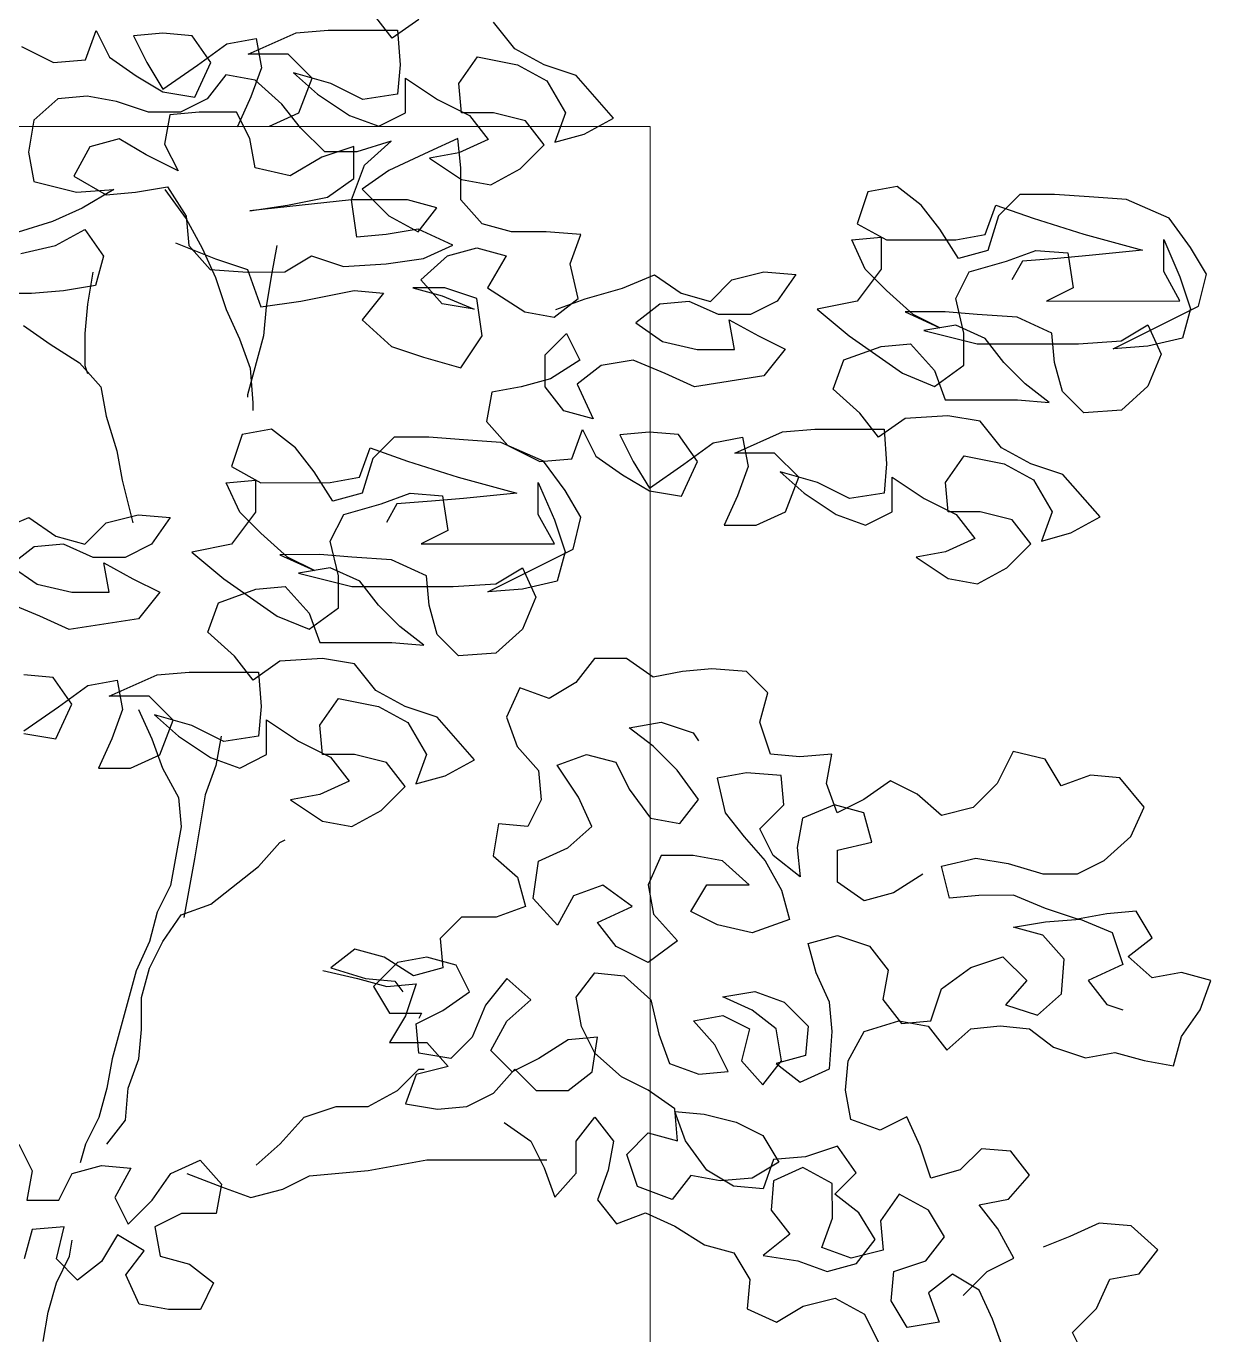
# Model space of a CAD drawing. Header units: millimetres. Extents: x 2810.5 to 2848.4, y 1624.4 to 1676.1.
# Drawn here: x 2843.313 to 2844.76, y 1640.386 to 1641.984 of the extents above; entities that cross this region are included whole.
import ezdxf

# ---------------------------------------------------------------- set-up
doc = ezdxf.new("R2010")
doc.units = ezdxf.units.MM
doc.layers.add('PROIEZIONI_projections', color=145, linetype='Continuous', lineweight=13)
doc.layers.add('VERDE_ALBERI', color=104, linetype='Continuous')

msp = doc.modelspace()

# ---------------------------------------------------------------- linework, layer by layer
at = {"layer": 'PROIEZIONI_projections'}
msp.add_lwpolyline([(2841.2921, 1639.2893), (2844.0749, 1639.2893), (2844.0749, 1641.8615), (2839.8676, 1641.8615), (2839.8676, 1639.9504)], dxfattribs=at)
at = {"layer": 'VERDE_ALBERI'}
for p, q in [((2843.76, 1641.9692), (2843.7372, 1641.9985)), ((2843.3855, 1641.9428), (2843.3985, 1641.9786)), ((2843.3985, 1641.9786), (2843.4148, 1641.9461)), ((2843.6427, 1641.9756), (2843.6818, 1641.9789)), ((2843.6818, 1641.9789), (2843.7665, 1641.979)), ((2843.7925, 1641.992), (2843.76, 1641.9692)), ((2843.7665, 1641.979), (2843.7698, 1641.9366)), ((2843.9098, 1641.9563), (2843.8837, 1641.9888)), ((2843.4799, 1641.9754), (2843.4441, 1641.9721)), ((2843.4441, 1641.9721), (2843.4604, 1641.9396)), ((2843.5157, 1641.9722), (2843.4799, 1641.9754)), ((2843.5385, 1641.9397), (2843.5157, 1641.9722)), ((2843.5581, 1641.9625), (2843.5939, 1641.969)), ((2843.5841, 1641.9495), (2843.6427, 1641.9756)), ((2843.5939, 1641.969), (2843.6004, 1641.9332)), ((2843.3073, 1641.959), (2843.3464, 1641.9395)), ((2843.5223, 1641.9364), (2843.5581, 1641.9625)), ((2843.633, 1641.9495), (2843.5841, 1641.9495)), ((2843.6623, 1641.9202), (2843.633, 1641.9495)), ((2843.9457, 1641.9368), (2843.9098, 1641.9563)), ((2843.3464, 1641.9395), (2843.3855, 1641.9428)), ((2843.4148, 1641.9461), (2843.4474, 1641.9233)), ((2843.4604, 1641.9396), (2843.4799, 1641.907)), ((2843.4799, 1641.907), (2843.5223, 1641.9364)), ((2843.519, 1641.8973), (2843.5385, 1641.9397)), ((2843.6004, 1641.9332), (2843.5874, 1641.8974)), ((2843.7698, 1641.9366), (2843.7666, 1641.9008)), ((2843.8415, 1641.9139), (2843.8642, 1641.9465)), ((2843.8642, 1641.9465), (2843.9131, 1641.9367)), ((2843.9131, 1641.9367), (2843.9489, 1641.9172)), ((2843.9848, 1641.9238), (2843.9457, 1641.9368)), ((2843.4474, 1641.9233), (2843.48, 1641.9038)), ((2843.557, 1641.9246), (2843.5342, 1641.8953)), ((2843.5928, 1641.9181), (2843.557, 1641.9246)), ((2843.6254, 1641.8888), (2843.5928, 1641.9181)), ((2843.6851, 1641.9137), (2843.6395, 1641.9267)), ((2843.6395, 1641.9267), (2843.6689, 1641.9007)), ((2843.6461, 1641.8779), (2843.6623, 1641.9202)), ((2843.7764, 1641.878), (2843.7763, 1641.9203)), ((2843.7763, 1641.9203), (2843.8154, 1641.8943)), ((2843.9489, 1641.9172), (2843.9718, 1641.8782)), ((2844.0304, 1641.8717), (2843.9848, 1641.9238)), ((2843.48, 1641.9038), (2843.519, 1641.8973)), ((2843.6689, 1641.9007), (2843.708, 1641.8747)), ((2843.7242, 1641.8942), (2843.6851, 1641.9137)), ((2843.7666, 1641.9008), (2843.7242, 1641.8942)), ((2843.8447, 1641.8781), (2843.8415, 1641.9139)), ((2843.3518, 1641.8951), (2843.3225, 1641.869)), ((2843.3876, 1641.8984), (2843.3518, 1641.8951)), ((2843.4235, 1641.8919), (2843.3876, 1641.8984)), ((2843.4626, 1641.8789), (2843.4235, 1641.8919)), ((2843.5342, 1641.8953), (2843.5017, 1641.879)), ((2843.5874, 1641.8974), (2843.5712, 1641.8615)), ((2843.6482, 1641.8596), (2843.6254, 1641.8888)), ((2843.8154, 1641.8943), (2843.8545, 1641.8748)), ((2843.3225, 1641.869), (2843.3161, 1641.8299)), ((2843.5017, 1641.879), (2843.4626, 1641.8789)), ((2843.4886, 1641.8757), (2843.4821, 1641.8399)), ((2843.5245, 1641.879), (2843.4886, 1641.8757)), ((2843.57, 1641.879), (2843.5245, 1641.879)), ((2843.5864, 1641.8465), (2843.57, 1641.879)), ((2843.6103, 1641.8616), (2843.6461, 1641.8779)), ((2843.708, 1641.8747), (2843.7438, 1641.8617)), ((2843.7438, 1641.8617), (2843.7764, 1641.878)), ((2843.8838, 1641.8781), (2843.8447, 1641.8781)), ((2843.8545, 1641.8748), (2843.8773, 1641.8455)), ((2843.9229, 1641.8684), (2843.8838, 1641.8781)), ((2843.9457, 1641.8391), (2843.9229, 1641.8684)), ((2843.9718, 1641.8782), (2843.9588, 1641.8423)), ((2843.9946, 1641.8521), (2844.0304, 1641.8717)), ((2843.5712, 1641.8615), (2843.6103, 1641.8616)), ((2843.6776, 1641.8303), (2843.6482, 1641.8596)), ((2843.9588, 1641.8423), (2843.9946, 1641.8521)), ((2843.391, 1641.8365), (2843.3714, 1641.8007)), ((2843.4268, 1641.8463), (2843.391, 1641.8365)), ((2843.4594, 1641.8268), (2843.4268, 1641.8463)), ((2843.4821, 1641.8399), (2843.4985, 1641.8073)), ((2843.5929, 1641.8107), (2843.5864, 1641.8465)), ((2843.7134, 1641.8368), (2843.6743, 1641.8238)), ((2843.7134, 1641.7977), (2843.7134, 1641.8368)), ((2843.759, 1641.8434), (2843.7167, 1641.8303)), ((2843.7264, 1641.814), (2843.759, 1641.8434)), ((2843.8404, 1641.8467), (2843.8046, 1641.8304)), ((2843.8437, 1641.8109), (2843.8404, 1641.8467)), ((2843.8773, 1641.8455), (2843.8415, 1641.8292)), ((2843.9165, 1641.8097), (2843.9457, 1641.8391)), ((2843.3161, 1641.8299), (2843.3226, 1641.7941)), ((2843.4985, 1641.8073), (2843.4594, 1641.8268)), ((2843.6743, 1641.8238), (2843.6353, 1641.8009)), ((2843.7167, 1641.8303), (2843.6776, 1641.8303)), ((2843.8046, 1641.8304), (2843.7558, 1641.8075)), ((2843.8415, 1641.8292), (2843.8057, 1641.8227)), ((2843.8057, 1641.8227), (2843.8448, 1641.7966)), ((2843.6353, 1641.8009), (2843.5929, 1641.8107)), ((2843.7102, 1641.7717), (2843.7264, 1641.814)), ((2843.7558, 1641.8075), (2843.7232, 1641.7847)), ((2843.8437, 1641.7718), (2843.8437, 1641.8109)), ((2843.8807, 1641.7902), (2843.9165, 1641.8097)), ((2843.3226, 1641.7941), (2843.3747, 1641.7811)), ((2843.3714, 1641.8007), (2843.4106, 1641.7779)), ((2843.4464, 1641.7812), (2843.4855, 1641.7878)), ((2843.4855, 1641.7878), (2843.5083, 1641.752)), ((2843.6809, 1641.7749), (2843.7134, 1641.7977)), ((2843.8448, 1641.7966), (2843.8807, 1641.7902)), ((2844.3767, 1641.7881), (2844.3408, 1641.7815)), ((2844.406, 1641.7653), (2844.3767, 1641.7881)), ((2843.3747, 1641.7811), (2843.4203, 1641.7844)), ((2843.4203, 1641.7844), (2843.3813, 1641.7616)), ((2843.4106, 1641.7779), (2843.4464, 1641.7812)), ((2843.4822, 1641.7845), (2843.5083, 1641.7487)), ((2843.7102, 1641.7717), (2843.5864, 1641.7585)), ((2843.632, 1641.7651), (2843.6809, 1641.7749)), ((2843.7786, 1641.7717), (2843.7102, 1641.7717)), ((2843.7167, 1641.7261), (2843.7102, 1641.7717)), ((2843.7232, 1641.7847), (2843.7558, 1641.7522)), ((2843.8144, 1641.762), (2843.7786, 1641.7717)), ((2843.8698, 1641.7425), (2843.8437, 1641.7718)), ((2844.3408, 1641.7815), (2844.3279, 1641.7424)), ((2844.5265, 1641.7785), (2844.5005, 1641.7524)), ((2844.5688, 1641.7785), (2844.5265, 1641.7785)), ((2844.6112, 1641.7753), (2844.5688, 1641.7785)), ((2844.6568, 1641.7721), (2844.6112, 1641.7753)), ((2844.7089, 1641.7493), (2844.6568, 1641.7721)), ((2843.3813, 1641.7616), (2843.3454, 1641.7453)), ((2843.5864, 1641.7585), (2843.632, 1641.7651)), ((2843.7916, 1641.7327), (2843.8144, 1641.762)), ((2844.4288, 1641.736), (2844.406, 1641.7653)), ((2844.4842, 1641.7296), (2844.4972, 1641.7654)), ((2844.4972, 1641.7654), (2844.5428, 1641.7492)), ((2843.3454, 1641.7453), (2843.3031, 1641.7322)), ((2843.5083, 1641.752), (2843.5116, 1641.7161)), ((2843.5083, 1641.7487), (2843.5279, 1641.7129)), ((2843.7558, 1641.7522), (2843.7916, 1641.7327)), ((2843.9056, 1641.7328), (2843.8698, 1641.7425)), ((2844.3279, 1641.7424), (2844.3637, 1641.7229)), ((2844.5005, 1641.7524), (2844.4875, 1641.71)), ((2844.5428, 1641.7492), (2844.6047, 1641.7297)), ((2844.735, 1641.7135), (2844.7089, 1641.7493)), ((2843.3487, 1641.716), (2843.3845, 1641.7356)), ((2843.3845, 1641.7356), (2843.4074, 1641.703)), ((2843.7526, 1641.7294), (2843.7167, 1641.7261)), ((2843.7916, 1641.7359), (2843.7526, 1641.7294)), ((2843.834, 1641.7164), (2843.7916, 1641.7359)), ((2843.948, 1641.7328), (2843.9056, 1641.7328)), ((2843.9903, 1641.7296), (2843.948, 1641.7328)), ((2843.9773, 1641.6938), (2843.9903, 1641.7296)), ((2844.3214, 1641.7229), (2844.3572, 1641.7262)), ((2844.3377, 1641.6871), (2844.3214, 1641.7229)), ((2844.3572, 1641.7262), (2844.3572, 1641.6871)), ((2844.3637, 1641.7229), (2844.4484, 1641.723)), ((2844.4517, 1641.7002), (2844.4288, 1641.736)), ((2844.4484, 1641.723), (2844.4842, 1641.7296)), ((2844.6047, 1641.7297), (2844.6764, 1641.7102)), ((2844.7025, 1641.6842), (2844.7024, 1641.7232)), ((2844.7024, 1641.7232), (2844.722, 1641.6777)), ((2843.3064, 1641.7062), (2843.3487, 1641.716)), ((2843.4953, 1641.7194), (2843.5442, 1641.6999)), ((2843.5116, 1641.7161), (2843.5377, 1641.6868)), ((2843.5279, 1641.7129), (2843.5442, 1641.6771)), ((2843.619, 1641.7162), (2843.6126, 1641.6804)), ((2843.7982, 1641.7001), (2843.834, 1641.7164)), ((2843.8275, 1641.7034), (2843.8633, 1641.7132)), ((2843.8633, 1641.7132), (2843.8992, 1641.7035)), ((2844.4875, 1641.71), (2844.4517, 1641.7002)), ((2844.5103, 1641.697), (2844.5461, 1641.7101)), ((2844.5461, 1641.7101), (2844.5852, 1641.7069)), ((2844.6764, 1641.7102), (2844.6112, 1641.7036)), ((2844.7546, 1641.681), (2844.735, 1641.7135)), ((2843.4074, 1641.703), (2843.3976, 1641.6672)), ((2843.5442, 1641.6999), (2843.5833, 1641.6869)), ((2843.6288, 1641.6837), (2843.6614, 1641.7032)), ((2843.6614, 1641.7032), (2843.7005, 1641.6902)), ((2843.7005, 1641.6902), (2843.7526, 1641.6936)), ((2843.7526, 1641.6936), (2843.7982, 1641.7001)), ((2843.795, 1641.674), (2843.8275, 1641.7034)), ((2843.8992, 1641.7035), (2843.8764, 1641.6644)), ((2843.9871, 1641.6514), (2843.9773, 1641.6938)), ((2844.4647, 1641.6839), (2844.5103, 1641.697)), ((2844.5298, 1641.697), (2844.5168, 1641.6742)), ((2844.5722, 1641.7003), (2844.5298, 1641.697)), ((2844.6112, 1641.7036), (2844.5722, 1641.7003)), ((2844.5852, 1641.7069), (2844.5917, 1641.6645)), ((2843.3944, 1641.6835), (2843.3879, 1641.6444)), ((2843.5377, 1641.6868), (2843.5833, 1641.6836)), ((2843.5442, 1641.6771), (2843.5572, 1641.638)), ((2843.5833, 1641.6869), (2843.5996, 1641.6413)), ((2843.5833, 1641.6836), (2843.6288, 1641.6837)), ((2843.6126, 1641.6804), (2843.6061, 1641.6413)), ((2844.0413, 1641.664), (2844.0804, 1641.6803)), ((2844.0804, 1641.6803), (2844.113, 1641.6576)), ((2844.1748, 1641.6739), (2844.2139, 1641.6837)), ((2844.2139, 1641.6837), (2844.253, 1641.6805)), ((2844.253, 1641.6805), (2844.2302, 1641.6479)), ((2844.3572, 1641.6871), (2844.3279, 1641.648)), ((2844.3638, 1641.6611), (2844.3377, 1641.6871)), ((2844.4484, 1641.6514), (2844.4647, 1641.6839)), ((2844.722, 1641.6484), (2844.7025, 1641.6842)), ((2844.722, 1641.6777), (2844.7351, 1641.6386)), ((2844.7448, 1641.6419), (2844.7546, 1641.681)), ((2843.3585, 1641.6606), (2843.3195, 1641.6573)), ((2843.3976, 1641.6672), (2843.3585, 1641.6606)), ((2843.6484, 1641.6479), (2843.7135, 1641.6609)), ((2843.7135, 1641.6609), (2843.7494, 1641.6577)), ((2843.8243, 1641.6643), (2843.7852, 1641.6643)), ((2843.7852, 1641.6643), (2843.821, 1641.6545)), ((2843.821, 1641.6448), (2843.795, 1641.674)), ((2843.8634, 1641.6513), (2843.8243, 1641.6643)), ((2843.8764, 1641.6644), (2843.922, 1641.6351)), ((2843.9957, 1641.6509), (2844.0413, 1641.664)), ((2844.1488, 1641.6478), (2844.1748, 1641.6739)), ((2844.3963, 1641.6318), (2844.3638, 1641.6611)), ((2844.5917, 1641.6645), (2844.5592, 1641.6482)), ((2843.3195, 1641.6573), (2843.2739, 1641.6573)), ((2843.3879, 1641.6444), (2843.3847, 1641.6085)), ((2843.5996, 1641.6413), (2843.6484, 1641.6479)), ((2843.7494, 1641.6577), (2843.7234, 1641.6251)), ((2843.821, 1641.6545), (2843.8601, 1641.6383)), ((2843.8601, 1641.6383), (2843.821, 1641.6448)), ((2843.8699, 1641.6057), (2843.8634, 1641.6513)), ((2843.9578, 1641.6286), (2843.9871, 1641.6514)), ((2843.9599, 1641.6379), (2843.9957, 1641.6509)), ((2844.0869, 1641.6445), (2844.0576, 1641.6217)), ((2844.1228, 1641.6478), (2844.0869, 1641.6445)), ((2844.113, 1641.6576), (2844.1488, 1641.6478)), ((2844.1586, 1641.6316), (2844.1228, 1641.6478)), ((2844.2302, 1641.6479), (2844.1977, 1641.6316)), ((2844.3279, 1641.648), (2844.2791, 1641.6382)), ((2844.4583, 1641.609), (2844.4484, 1641.6514)), ((2844.5592, 1641.6482), (2844.722, 1641.6484)), ((2843.5572, 1641.638), (2843.5736, 1641.6022)), ((2843.6061, 1641.6413), (2843.6029, 1641.6055)), ((2843.922, 1641.6351), (2843.9578, 1641.6286)), ((2844.1977, 1641.6316), (2844.1586, 1641.6316)), ((2844.2791, 1641.6382), (2844.3182, 1641.6056)), ((2844.4354, 1641.6351), (2844.3866, 1641.635)), ((2844.3866, 1641.635), (2844.4289, 1641.6155)), ((2844.4289, 1641.6155), (2844.3963, 1641.6318)), ((2844.4745, 1641.6318), (2844.4354, 1641.6351)), ((2844.5234, 1641.6286), (2844.4745, 1641.6318)), ((2844.5657, 1641.6091), (2844.5234, 1641.6286)), ((2844.6407, 1641.5897), (2844.7448, 1641.6419)), ((2844.7351, 1641.6386), (2844.7253, 1641.6028)), ((2843.3097, 1641.6182), (2843.3423, 1641.5955)), ((2843.7234, 1641.6251), (2843.7592, 1641.5926)), ((2844.0576, 1641.6217), (2844.0902, 1641.5989)), ((2844.1782, 1641.5892), (2844.1716, 1641.6251)), ((2844.1716, 1641.6251), (2844.2075, 1641.6055)), ((2844.4485, 1641.6188), (2844.4094, 1641.6122)), ((2844.4094, 1641.6122), (2844.4745, 1641.596)), ((2844.4843, 1641.6025), (2844.4485, 1641.6188)), ((2844.6504, 1641.5994), (2844.683, 1641.619)), ((2844.683, 1641.619), (2844.6993, 1641.5832)), ((2843.3423, 1641.5955), (2843.3782, 1641.5727)), ((2843.3847, 1641.6085), (2843.3847, 1641.5695)), ((2843.5736, 1641.6022), (2843.5866, 1641.5664)), ((2843.6029, 1641.6055), (2843.5834, 1641.5338)), ((2843.8439, 1641.5666), (2843.8699, 1641.6057)), ((2843.9469, 1641.5825), (2843.973, 1641.6086)), ((2843.973, 1641.6086), (2843.9893, 1641.576)), ((2844.0902, 1641.5989), (2844.1326, 1641.5892)), ((2844.2075, 1641.6055), (2844.2401, 1641.5893)), ((2844.3182, 1641.6056), (2844.3834, 1641.5601)), ((2844.3573, 1641.5927), (2844.3931, 1641.5959)), ((2844.3931, 1641.5959), (2844.4225, 1641.5634)), ((2844.4583, 1641.5699), (2844.4583, 1641.609)), ((2844.4745, 1641.596), (2844.5983, 1641.5961)), ((2844.5071, 1641.5733), (2844.4843, 1641.6025)), ((2844.569, 1641.5733), (2844.5657, 1641.6091)), ((2844.5983, 1641.5961), (2844.6504, 1641.5994)), ((2844.7253, 1641.6028), (2844.683, 1641.593)), ((2843.7592, 1641.5926), (2843.7983, 1641.5796)), ((2843.7983, 1641.5796), (2843.8439, 1641.5666)), ((2843.947, 1641.5434), (2843.9469, 1641.5825)), ((2844.1326, 1641.5892), (2844.1782, 1641.5892)), ((2844.2401, 1641.5893), (2844.214, 1641.5567)), ((2844.3117, 1641.5763), (2844.3573, 1641.5927)), ((2844.683, 1641.593), (2844.6407, 1641.5897)), ((2844.6993, 1641.5832), (2844.683, 1641.5441)), ((2843.3782, 1641.5727), (2843.4043, 1641.5434)), ((2843.3847, 1641.5695), (2843.388, 1641.5597)), ((2843.5866, 1641.5664), (2843.5899, 1641.524)), ((2843.9893, 1641.576), (2843.9535, 1641.5532)), ((2844.0154, 1641.5695), (2843.9861, 1641.5467)), ((2844.0544, 1641.5761), (2844.0154, 1641.5695)), ((2844.0935, 1641.5598), (2844.0544, 1641.5761)), ((2844.2987, 1641.5405), (2844.3117, 1641.5763)), ((2844.4225, 1641.5439), (2844.4583, 1641.5699)), ((2844.4225, 1641.5634), (2844.4355, 1641.5276)), ((2844.5332, 1641.5472), (2844.5071, 1641.5733)), ((2844.5788, 1641.5375), (2844.569, 1641.5733)), ((2843.9535, 1641.5532), (2843.9177, 1641.5434)), ((2844.1294, 1641.5436), (2844.0935, 1641.5598)), ((2844.214, 1641.5567), (2844.1294, 1641.5436)), ((2844.3834, 1641.5601), (2844.4225, 1641.5439)), ((2844.5625, 1641.5244), (2844.5332, 1641.5472)), ((2843.4043, 1641.5434), (2843.4108, 1641.5076)), ((2843.5834, 1641.5338), (2843.5834, 1641.5306)), ((2843.8818, 1641.5369), (2843.8754, 1641.501)), ((2843.9177, 1641.5434), (2843.8818, 1641.5369)), ((2843.9698, 1641.5141), (2843.947, 1641.5434)), ((2843.9861, 1641.5467), (2844.0056, 1641.5044)), ((2844.3313, 1641.5112), (2844.2987, 1641.5405)), ((2844.6049, 1641.5115), (2844.5788, 1641.5375)), ((2844.683, 1641.5441), (2844.6505, 1641.5148)), ((2843.5899, 1641.524), (2843.5899, 1641.5143)), ((2844.4355, 1641.5276), (2844.5235, 1641.5277)), ((2844.5235, 1641.5277), (2844.5625, 1641.5244)), ((2843.4108, 1641.5076), (2843.4239, 1641.4653)), ((2843.8754, 1641.501), (2843.9014, 1641.4717)), ((2844.0056, 1641.5044), (2843.9698, 1641.5141)), ((2844.3541, 1641.4819), (2844.3313, 1641.5112)), ((2844.3867, 1641.5047), (2844.3541, 1641.4819)), ((2844.4388, 1641.5081), (2844.3867, 1641.5047)), ((2844.4779, 1641.5016), (2844.4388, 1641.5081)), ((2844.504, 1641.469), (2844.4779, 1641.5016)), ((2844.6505, 1641.5148), (2844.6049, 1641.5115)), ((2843.5769, 1641.485), (2843.5639, 1641.4459)), ((2843.6127, 1641.4915), (2843.5769, 1641.485)), ((2843.6421, 1641.4687), (2843.6127, 1641.4915)), ((2843.9796, 1641.4555), (2843.9926, 1641.4914)), ((2843.9926, 1641.4914), (2844.0089, 1641.4588)), ((2844.074, 1641.4882), (2844.0382, 1641.4849)), ((2844.0382, 1641.4849), (2844.0545, 1641.4523)), ((2844.1099, 1641.485), (2844.074, 1641.4882)), ((2844.1327, 1641.4524), (2844.1099, 1641.485)), ((2844.1783, 1641.4622), (2844.2369, 1641.4883)), ((2844.2369, 1641.4883), (2844.276, 1641.4916)), ((2844.276, 1641.4916), (2844.3607, 1641.4917)), ((2844.3607, 1641.4917), (2844.3639, 1641.4494)), ((2843.6649, 1641.4394), (2843.6421, 1641.4687)), ((2843.7203, 1641.433), (2843.7333, 1641.4688)), ((2843.7333, 1641.4688), (2843.7789, 1641.4526)), ((2843.7626, 1641.4819), (2843.7365, 1641.4558)), ((2843.8049, 1641.4819), (2843.7626, 1641.4819)), ((2843.8472, 1641.4787), (2843.8049, 1641.4819)), ((2843.8928, 1641.4755), (2843.8472, 1641.4787)), ((2843.945, 1641.4527), (2843.8928, 1641.4755)), ((2843.9014, 1641.4717), (2843.9405, 1641.4522)), ((2844.1164, 1641.4491), (2844.1522, 1641.4752)), ((2844.1522, 1641.4752), (2844.188, 1641.4818)), ((2844.188, 1641.4818), (2844.1946, 1641.4459)), ((2844.5398, 1641.4495), (2844.504, 1641.469)), ((2843.4239, 1641.4653), (2843.4304, 1641.4294)), ((2843.7365, 1641.4558), (2843.7235, 1641.4134)), ((2843.7789, 1641.4526), (2843.8408, 1641.4331)), ((2843.9405, 1641.4522), (2843.9796, 1641.4555)), ((2843.9711, 1641.4169), (2843.945, 1641.4527)), ((2844.0089, 1641.4588), (2844.0415, 1641.436)), ((2844.0545, 1641.4523), (2844.0741, 1641.4198)), ((2844.1132, 1641.41), (2844.1327, 1641.4524)), ((2844.2271, 1641.4623), (2844.1783, 1641.4622)), ((2844.2565, 1641.433), (2844.2271, 1641.4623)), ((2844.4356, 1641.4266), (2844.4584, 1641.4592)), ((2844.4584, 1641.4592), (2844.5073, 1641.4495)), ((2843.5639, 1641.4459), (2843.5998, 1641.4263)), ((2843.6877, 1641.4036), (2843.6649, 1641.4394)), ((2844.0415, 1641.436), (2844.0741, 1641.4165)), ((2844.0741, 1641.4198), (2844.1164, 1641.4491)), ((2844.1946, 1641.4459), (2844.1816, 1641.4101)), ((2844.2793, 1641.4265), (2844.2337, 1641.4395)), ((2844.2337, 1641.4395), (2844.263, 1641.4134)), ((2844.3639, 1641.4494), (2844.3607, 1641.4135)), ((2844.5073, 1641.4495), (2844.5431, 1641.43)), ((2844.5789, 1641.4365), (2844.5398, 1641.4495)), ((2844.6246, 1641.3845), (2844.5789, 1641.4365)), ((2843.4304, 1641.4294), (2843.4435, 1641.3774)), ((2843.5574, 1641.4263), (2843.5933, 1641.4296)), ((2843.5738, 1641.3905), (2843.5574, 1641.4263)), ((2843.5933, 1641.4296), (2843.5933, 1641.3905)), ((2843.5998, 1641.4263), (2843.6845, 1641.4264)), ((2843.6845, 1641.4264), (2843.7203, 1641.433)), ((2843.8408, 1641.4331), (2843.9124, 1641.4136)), ((2843.9385, 1641.3876), (2843.9385, 1641.4267)), ((2843.9385, 1641.4267), (2843.9581, 1641.3811)), ((2844.2402, 1641.3906), (2844.2565, 1641.433)), ((2844.3184, 1641.407), (2844.2793, 1641.4265)), ((2844.3705, 1641.3907), (2844.3705, 1641.4331)), ((2844.3705, 1641.4331), (2844.4096, 1641.4071)), ((2844.4389, 1641.3908), (2844.4356, 1641.4266)), ((2844.5431, 1641.43), (2844.5659, 1641.3909)), ((2843.7235, 1641.4134), (2843.6877, 1641.4036)), ((2843.7464, 1641.4004), (2843.7822, 1641.4135)), ((2843.8082, 1641.4037), (2843.7659, 1641.4004)), ((2843.7822, 1641.4135), (2843.8213, 1641.4103)), ((2843.8473, 1641.407), (2843.8082, 1641.4037)), ((2843.8213, 1641.4103), (2843.8278, 1641.3679)), ((2843.9124, 1641.4136), (2843.8473, 1641.407)), ((2843.9906, 1641.3844), (2843.9711, 1641.4169)), ((2844.0741, 1641.4165), (2844.1132, 1641.41)), ((2844.1816, 1641.4101), (2844.1653, 1641.3743)), ((2844.263, 1641.4134), (2844.3021, 1641.3874)), ((2844.3607, 1641.4135), (2844.3184, 1641.407)), ((2844.4096, 1641.4071), (2844.4487, 1641.3876)), ((2843.5933, 1641.3905), (2843.564, 1641.3514)), ((2843.5998, 1641.3645), (2843.5738, 1641.3905)), ((2843.6845, 1641.3548), (2843.7008, 1641.3874)), ((2843.7008, 1641.3874), (2843.7464, 1641.4004)), ((2843.7659, 1641.4004), (2843.7529, 1641.3776)), ((2843.9581, 1641.3518), (2843.9385, 1641.3876)), ((2844.2044, 1641.3743), (2844.2402, 1641.3906)), ((2844.3021, 1641.3874), (2844.338, 1641.3744)), ((2844.338, 1641.3744), (2844.3705, 1641.3907)), ((2844.478, 1641.3908), (2844.4389, 1641.3908)), ((2844.4487, 1641.3876), (2844.4715, 1641.3583)), ((2844.5171, 1641.3811), (2844.478, 1641.3908)), ((2844.5659, 1641.3909), (2844.5529, 1641.3551)), ((2843.2774, 1641.3674), (2843.3165, 1641.3837)), ((2843.3165, 1641.3837), (2843.3491, 1641.361)), ((2843.3849, 1641.3512), (2843.4109, 1641.3773)), ((2843.4109, 1641.3773), (2843.45, 1641.3871)), ((2843.45, 1641.3871), (2843.4891, 1641.3839)), ((2843.4891, 1641.3839), (2843.4663, 1641.3513)), ((2843.9581, 1641.3811), (2843.9711, 1641.342)), ((2843.9809, 1641.3453), (2843.9906, 1641.3844)), ((2844.1653, 1641.3743), (2844.2044, 1641.3743)), ((2844.5399, 1641.3518), (2844.5171, 1641.3811)), ((2844.5888, 1641.3649), (2844.6246, 1641.3845)), ((2843.3491, 1641.361), (2843.3849, 1641.3512)), ((2843.6324, 1641.3352), (2843.5998, 1641.3645)), ((2843.8278, 1641.3679), (2843.7953, 1641.3516)), ((2844.4715, 1641.3583), (2844.4357, 1641.3419)), ((2844.5529, 1641.3551), (2844.5888, 1641.3649)), ((2843.323, 1641.3479), (2843.2937, 1641.3251)), ((2843.3588, 1641.3512), (2843.323, 1641.3479)), ((2843.3947, 1641.335), (2843.3588, 1641.3512)), ((2843.4663, 1641.3513), (2843.4338, 1641.335)), ((2843.564, 1641.3514), (2843.5152, 1641.3416)), ((2843.5152, 1641.3416), (2843.5543, 1641.3091)), ((2843.6943, 1641.3124), (2843.6845, 1641.3548)), ((2843.7953, 1641.3516), (2843.9581, 1641.3518)), ((2843.8767, 1641.2931), (2843.9809, 1641.3453)), ((2843.9711, 1641.342), (2843.9614, 1641.3062)), ((2844.4357, 1641.3419), (2844.3999, 1641.3354)), ((2844.5106, 1641.3225), (2844.5399, 1641.3518)), ((2843.2937, 1641.3251), (2843.3263, 1641.3023)), ((2843.4338, 1641.335), (2843.3947, 1641.335)), ((2843.4143, 1641.2926), (2843.4077, 1641.3285)), ((2843.4077, 1641.3285), (2843.4435, 1641.309)), ((2843.6715, 1641.3385), (2843.6227, 1641.3384)), ((2843.6227, 1641.3384), (2843.665, 1641.3189)), ((2843.665, 1641.3189), (2843.6324, 1641.3352)), ((2843.7106, 1641.3353), (2843.6715, 1641.3385)), ((2843.7594, 1641.332), (2843.7106, 1641.3353)), ((2843.8018, 1641.3125), (2843.7594, 1641.332)), ((2844.3999, 1641.3354), (2844.439, 1641.3094)), ((2843.4435, 1641.309), (2843.4761, 1641.2927)), ((2843.5543, 1641.3091), (2843.6195, 1641.2635)), ((2843.6845, 1641.3222), (2843.6455, 1641.3157)), ((2843.6455, 1641.3157), (2843.7106, 1641.2994)), ((2843.7204, 1641.306), (2843.6845, 1641.3222)), ((2843.6944, 1641.2734), (2843.6943, 1641.3124)), ((2843.8051, 1641.2767), (2843.8018, 1641.3125)), ((2843.8865, 1641.3028), (2843.919, 1641.3224)), ((2843.919, 1641.3224), (2843.9354, 1641.2866)), ((2844.439, 1641.3094), (2844.4748, 1641.3029)), ((2844.4748, 1641.3029), (2844.5106, 1641.3225)), ((2843.3263, 1641.3023), (2843.3687, 1641.2926)), ((2843.3687, 1641.2926), (2843.4143, 1641.2926)), ((2843.4761, 1641.2927), (2843.4501, 1641.2601)), ((2843.5478, 1641.2797), (2843.5934, 1641.2961)), ((2843.5934, 1641.2961), (2843.6292, 1641.2994)), ((2843.6292, 1641.2994), (2843.6585, 1641.2668)), ((2843.7106, 1641.2994), (2843.8344, 1641.2995)), ((2843.7432, 1641.2767), (2843.7204, 1641.306)), ((2843.8344, 1641.2995), (2843.8865, 1641.3028)), ((2843.9191, 1641.2964), (2843.8767, 1641.2931)), ((2843.9614, 1641.3062), (2843.9191, 1641.2964)), ((2843.3296, 1641.2633), (2843.2905, 1641.2795)), ((2843.5348, 1641.2439), (2843.5478, 1641.2797)), ((2843.7693, 1641.2506), (2843.7432, 1641.2767)), ((2843.8149, 1641.2409), (2843.8051, 1641.2767)), ((2843.9354, 1641.2866), (2843.9191, 1641.2475)), ((2843.3654, 1641.247), (2843.3296, 1641.2633)), ((2843.4501, 1641.2601), (2843.3654, 1641.247)), ((2843.6195, 1641.2635), (2843.6586, 1641.2473)), ((2843.6585, 1641.2668), (2843.6716, 1641.231)), ((2843.6586, 1641.2473), (2843.6944, 1641.2734)), ((2843.5674, 1641.2146), (2843.5348, 1641.2439)), ((2843.7986, 1641.2279), (2843.7693, 1641.2506)), ((2843.9191, 1641.2475), (2843.8866, 1641.2182)), ((2843.6716, 1641.231), (2843.7595, 1641.2311)), ((2843.7595, 1641.2311), (2843.7986, 1641.2279)), ((2843.841, 1641.2149), (2843.8149, 1641.2409)), ((2843.5902, 1641.1853), (2843.5674, 1641.2146)), ((2843.6749, 1641.2115), (2843.6228, 1641.2082)), ((2843.714, 1641.205), (2843.6749, 1641.2115)), ((2843.8866, 1641.2182), (2843.841, 1641.2149)), ((2844.0071, 1641.2118), (2843.9843, 1641.1824)), ((2844.0462, 1641.2118), (2844.0071, 1641.2118)), ((2844.0788, 1641.189), (2844.0462, 1641.2118)), ((2843.6228, 1641.2082), (2843.5902, 1641.1853)), ((2843.7401, 1641.1724), (2843.714, 1641.205)), ((2844.1146, 1641.1956), (2844.0788, 1641.189)), ((2844.1504, 1641.1989), (2844.1146, 1641.1956)), ((2844.1927, 1641.1957), (2844.1504, 1641.1989)), ((2844.2188, 1641.1696), (2844.1927, 1641.1957)), ((2843.346, 1641.1884), (2843.3101, 1641.1916)), ((2843.3688, 1641.1558), (2843.346, 1641.1884)), ((2843.3883, 1641.1786), (2843.4241, 1641.1852)), ((2843.4144, 1641.1656), (2843.473, 1641.1917)), ((2843.4241, 1641.1852), (2843.4307, 1641.1494)), ((2843.473, 1641.1917), (2843.512, 1641.195)), ((2843.512, 1641.195), (2843.5967, 1641.1951)), ((2843.5967, 1641.1951), (2843.6, 1641.1528)), ((2843.9843, 1641.1824), (2843.9518, 1641.1629)), ((2843.3525, 1641.1525), (2843.3883, 1641.1786)), ((2843.4632, 1641.1657), (2843.4144, 1641.1656)), ((2843.4926, 1641.1364), (2843.4632, 1641.1657)), ((2843.7759, 1641.1529), (2843.7401, 1641.1724)), ((2843.9159, 1641.1759), (2843.8997, 1641.14)), ((2843.9518, 1641.1629), (2843.9159, 1641.1759)), ((2844.2091, 1641.1338), (2844.2188, 1641.1696)), ((2843.3102, 1641.1232), (2843.3525, 1641.1525)), ((2843.3493, 1641.1135), (2843.3688, 1641.1558)), ((2843.4307, 1641.1494), (2843.4177, 1641.1135)), ((2843.4502, 1641.1494), (2843.4665, 1641.1136)), ((2843.6, 1641.1528), (2843.5968, 1641.1169)), ((2843.6717, 1641.13), (2843.6945, 1641.1626)), ((2843.6945, 1641.1626), (2843.7433, 1641.1529)), ((2843.7433, 1641.1529), (2843.7792, 1641.1334)), ((2843.815, 1641.1399), (2843.7759, 1641.1529)), ((2843.5154, 1641.1299), (2843.4698, 1641.1429)), ((2843.4698, 1641.1429), (2843.4991, 1641.1169)), ((2843.4763, 1641.094), (2843.4926, 1641.1364)), ((2843.6066, 1641.0942), (2843.6066, 1641.1365)), ((2843.6066, 1641.1365), (2843.6457, 1641.1105)), ((2843.7792, 1641.1334), (2843.802, 1641.0943)), ((2843.8606, 1641.0879), (2843.815, 1641.1399)), ((2843.8997, 1641.14), (2843.9127, 1641.1042)), ((2844.0495, 1641.1271), (2844.0886, 1641.1337)), ((2844.0886, 1641.1337), (2844.1277, 1641.1207)), ((2844.2221, 1641.0947), (2844.2091, 1641.1338)), ((2843.3102, 1641.1199), (2843.3493, 1641.1135)), ((2843.4991, 1641.1169), (2843.5382, 1641.0908)), ((2843.5545, 1641.1104), (2843.5154, 1641.1299)), ((2843.5512, 1641.1169), (2843.5447, 1641.0811)), ((2843.5968, 1641.1169), (2843.5545, 1641.1104)), ((2843.675, 1641.0942), (2843.6717, 1641.13)), ((2844.0788, 1641.1044), (2844.0495, 1641.1271)), ((2844.1277, 1641.1207), (2844.1342, 1641.1109)), ((2843.4177, 1641.1135), (2843.4014, 1641.0777)), ((2843.4665, 1641.1136), (2843.4796, 1641.0777)), ((2843.6457, 1641.1105), (2843.6848, 1641.091)), ((2843.9127, 1641.1042), (2843.9388, 1641.0749)), ((2844.1082, 1641.0751), (2844.0788, 1641.1044)), ((2843.4405, 1641.0777), (2843.4763, 1641.094)), ((2843.5382, 1641.0908), (2843.574, 1641.0778)), ((2843.574, 1641.0778), (2843.6066, 1641.0942)), ((2843.7141, 1641.0942), (2843.675, 1641.0942)), ((2843.6848, 1641.091), (2843.7076, 1641.0617)), ((2843.7532, 1641.0845), (2843.7141, 1641.0942)), ((2843.776, 1641.0552), (2843.7532, 1641.0845)), ((2843.802, 1641.0943), (2843.789, 1641.0585)), ((2843.8248, 1641.0683), (2843.8606, 1641.0879)), ((2843.9616, 1641.0814), (2843.9974, 1641.0945)), ((2843.9974, 1641.0945), (2844.0333, 1641.0848)), ((2844.0333, 1641.0848), (2844.0496, 1641.0522)), ((2844.258, 1641.0915), (2844.2221, 1641.0947)), ((2844.2971, 1641.0948), (2844.258, 1641.0915)), ((2844.2906, 1641.059), (2844.2971, 1641.0948)), ((2844.5185, 1641.0982), (2844.499, 1641.0591)), ((2844.5576, 1641.0885), (2844.5185, 1641.0982)), ((2844.5772, 1641.056), (2844.5576, 1641.0885)), ((2843.4014, 1641.0777), (2843.4405, 1641.0777)), ((2843.4796, 1641.0777), (2843.4992, 1641.0419)), ((2843.5447, 1641.0811), (2843.5317, 1641.0452)), ((2843.789, 1641.0585), (2843.8248, 1641.0683)), ((2843.9388, 1641.0749), (2843.9421, 1641.0391)), ((2843.9877, 1641.0424), (2843.9616, 1641.0814)), ((2844.1343, 1641.0393), (2844.1082, 1641.0751)), ((2844.1929, 1641.0719), (2844.157, 1641.0653)), ((2844.2352, 1641.0687), (2844.1929, 1641.0719)), ((2844.2385, 1641.0328), (2844.2352, 1641.0687)), ((2844.613, 1641.069), (2844.5772, 1641.056)), ((2844.6488, 1641.0658), (2844.613, 1641.069)), ((2843.7076, 1641.0617), (2843.6718, 1641.0454)), ((2843.7467, 1641.0259), (2843.776, 1641.0552)), ((2844.0496, 1641.0522), (2844.0757, 1641.0164)), ((2844.157, 1641.0653), (2844.1668, 1641.023)), ((2844.3036, 1641.0231), (2844.2906, 1641.059)), ((2844.3687, 1641.0623), (2844.3362, 1641.0395)), ((2844.4013, 1641.046), (2844.3687, 1641.0623)), ((2844.499, 1641.0591), (2844.4697, 1641.0298)), ((2844.6782, 1641.03), (2844.6488, 1641.0658)), ((2843.4992, 1641.0419), (2843.5025, 1641.0061)), ((2843.5317, 1641.0452), (2843.5188, 1640.9671)), ((2843.6718, 1641.0454), (2843.636, 1641.0388)), ((2843.636, 1641.0388), (2843.6751, 1641.0128)), ((2843.9421, 1641.0391), (2843.9258, 1641.0065)), ((2844.004, 1641.0066), (2843.9877, 1641.0424)), ((2844.1115, 1641.0099), (2844.1343, 1641.0393)), ((2844.3362, 1641.0395), (2844.3036, 1641.0231)), ((2844.4307, 1641.02), (2844.4013, 1641.046)), ((2843.7109, 1641.0063), (2843.7467, 1641.0259)), ((2844.1668, 1641.023), (2844.1897, 1640.9937)), ((2844.2092, 1641.0035), (2844.2385, 1641.0328)), ((2844.3004, 1641.0329), (2844.2613, 1641.0166)), ((2844.3362, 1641.0232), (2844.3004, 1641.0329)), ((2844.346, 1640.9873), (2844.3362, 1641.0232)), ((2844.4697, 1641.0298), (2844.4307, 1641.02)), ((2844.6619, 1640.9942), (2844.6782, 1641.03)), ((2843.5025, 1641.0061), (2843.4895, 1640.9345)), ((2843.6751, 1641.0128), (2843.7109, 1641.0063)), ((2843.89, 1641.0097), (2843.8835, 1640.9706)), ((2843.9258, 1641.0065), (2843.89, 1641.0097)), ((2843.9747, 1640.9805), (2844.004, 1641.0066)), ((2844.0757, 1641.0164), (2844.1115, 1641.0099)), ((2844.2613, 1641.0166), (2844.2548, 1640.9808)), ((2843.623, 1640.9867), (2843.6295, 1640.99)), ((2844.1897, 1640.9937), (2844.2157, 1640.9644)), ((2844.2255, 1640.971), (2844.2092, 1641.0035)), ((2844.6294, 1640.9648), (2844.6619, 1640.9942)), ((2843.5969, 1640.9574), (2843.623, 1640.9867)), ((2843.9389, 1640.9642), (2843.9747, 1640.9805)), ((2844.2548, 1640.9808), (2844.2581, 1640.9449)), ((2844.3037, 1640.9775), (2844.346, 1640.9873)), ((2844.3037, 1640.9385), (2844.3037, 1640.9775)), ((2843.5188, 1640.9671), (2843.5058, 1640.8954)), ((2843.5384, 1640.9117), (2843.5969, 1640.9574)), ((2843.8835, 1640.9706), (2843.9129, 1640.9446)), ((2843.9324, 1640.9186), (2843.9389, 1640.9642)), ((2844.0887, 1640.9708), (2844.0725, 1640.935)), ((2844.1278, 1640.9709), (2844.0887, 1640.9708)), ((2844.1636, 1640.9644), (2844.1278, 1640.9709)), ((2844.1962, 1640.9351), (2844.1636, 1640.9644)), ((2844.2157, 1640.9644), (2844.2353, 1640.9286)), ((2844.2581, 1640.9449), (2844.2255, 1640.971)), ((2844.4307, 1640.9581), (2844.473, 1640.9679)), ((2844.4405, 1640.919), (2844.4307, 1640.9581)), ((2844.473, 1640.9679), (2844.5121, 1640.9614)), ((2844.5121, 1640.9614), (2844.5545, 1640.9485)), ((2844.5968, 1640.9485), (2844.6294, 1640.9648)), ((2843.9129, 1640.9446), (2843.9227, 1640.9088)), ((2844.4079, 1640.9483), (2844.3721, 1640.9255)), ((2844.5545, 1640.9485), (2844.5968, 1640.9485)), ((2843.4895, 1640.9345), (2843.4732, 1640.9019)), ((2844.0171, 1640.9349), (2843.9813, 1640.9219)), ((2844.053, 1640.9089), (2844.0171, 1640.9349)), ((2844.0725, 1640.935), (2844.079, 1640.8992)), ((2844.1246, 1640.9025), (2844.1441, 1640.9351)), ((2844.1441, 1640.9351), (2844.1962, 1640.9351)), ((2844.2353, 1640.9286), (2844.2451, 1640.8928)), ((2844.3363, 1640.9157), (2844.3037, 1640.9385)), ((2844.3721, 1640.9255), (2844.3363, 1640.9157)), ((2843.5025, 1640.8986), (2843.5384, 1640.9117)), ((2843.9227, 1640.9088), (2843.8869, 1640.8957)), ((2843.9618, 1640.886), (2843.9324, 1640.9186)), ((2843.9813, 1640.9219), (2843.9618, 1640.886)), ((2844.0106, 1640.8893), (2844.053, 1640.9089)), ((2844.4763, 1640.9223), (2844.4405, 1640.919)), ((2844.5187, 1640.9224), (2844.4763, 1640.9223)), ((2844.5578, 1640.9061), (2844.5187, 1640.9224)), ((2843.4732, 1640.9019), (2843.4635, 1640.866)), ((2843.4798, 1640.8661), (2843.5025, 1640.8986)), ((2843.8445, 1640.8957), (2843.8185, 1640.8696)), ((2843.8869, 1640.8957), (2843.8445, 1640.8957)), ((2844.079, 1640.8992), (2844.1084, 1640.8666)), ((2844.1572, 1640.8862), (2844.1246, 1640.9025)), ((2844.2451, 1640.8928), (2844.1995, 1640.8765)), ((2844.5969, 1640.8931), (2844.5578, 1640.9061)), ((2844.5578, 1640.8898), (2844.6001, 1640.8931)), ((2844.6327, 1640.8997), (2844.5969, 1640.8931)), ((2844.6001, 1640.8931), (2844.6392, 1640.8769)), ((2844.6685, 1640.903), (2844.6327, 1640.8997)), ((2844.6881, 1640.8704), (2844.6685, 1640.903)), ((2844.0335, 1640.86), (2844.0106, 1640.8893)), ((2844.1995, 1640.8765), (2844.1572, 1640.8862)), ((2844.5187, 1640.8833), (2844.5578, 1640.8898)), ((2844.5545, 1640.8735), (2844.5187, 1640.8833)), ((2844.6392, 1640.8769), (2844.6523, 1640.8378)), ((2843.4635, 1640.866), (2843.4472, 1640.8302)), ((2843.4635, 1640.8335), (2843.4798, 1640.8661)), ((2843.8185, 1640.8696), (2843.8218, 1640.8338)), ((2844.0726, 1640.8405), (2844.0335, 1640.86)), ((2844.1084, 1640.8666), (2844.0726, 1640.8405)), ((2844.268, 1640.8635), (2844.3038, 1640.8733)), ((2844.2778, 1640.8277), (2844.268, 1640.8635)), ((2844.3038, 1640.8733), (2844.3429, 1640.8603)), ((2844.3429, 1640.8603), (2844.3657, 1640.831)), ((2844.5806, 1640.8443), (2844.5545, 1640.8735)), ((2844.6588, 1640.8476), (2844.6881, 1640.8704)), ((2843.7143, 1640.8565), (2843.685, 1640.8337)), ((2843.7501, 1640.8468), (2843.7143, 1640.8565)), ((2843.786, 1640.824), (2843.7501, 1640.8468)), ((2843.8022, 1640.8468), (2843.7664, 1640.8403)), ((2843.8381, 1640.8371), (2843.8022, 1640.8468)), ((2844.4666, 1640.8344), (2844.5057, 1640.8474)), ((2844.5057, 1640.8474), (2844.5351, 1640.8182)), ((2844.5774, 1640.8019), (2844.5806, 1640.8443)), ((2844.6881, 1640.8216), (2844.6588, 1640.8476)), ((2843.4472, 1640.8302), (2843.418, 1640.7227)), ((2843.4538, 1640.7976), (2843.4635, 1640.8335)), ((2843.6752, 1640.8304), (2843.7176, 1640.8207)), ((2843.685, 1640.8337), (2843.7273, 1640.8207)), ((2843.7664, 1640.8403), (2843.7371, 1640.8109)), ((2843.8218, 1640.8338), (2843.786, 1640.824)), ((2843.8544, 1640.8045), (2843.8381, 1640.8371)), ((2844.3657, 1640.831), (2844.3592, 1640.7952)), ((2844.4308, 1640.8083), (2844.4666, 1640.8344)), ((2844.6523, 1640.8378), (2844.61, 1640.8182)), ((2844.7239, 1640.8281), (2844.6881, 1640.8216)), ((2844.7598, 1640.8184), (2844.7239, 1640.8281)), ((2843.7176, 1640.8207), (2843.7534, 1640.8109)), ((2843.7273, 1640.8207), (2843.7632, 1640.8175)), ((2843.7534, 1640.8109), (2843.7892, 1640.8142)), ((2843.7632, 1640.8175), (2843.773, 1640.8044)), ((2843.7892, 1640.8142), (2843.7762, 1640.7751)), ((2843.9, 1640.8208), (2843.8739, 1640.7882)), ((2843.9293, 1640.7948), (2843.9, 1640.8208)), ((2843.9847, 1640.7981), (2844.0074, 1640.8275)), ((2844.0074, 1640.8275), (2844.0433, 1640.8242)), ((2844.0433, 1640.8242), (2844.0759, 1640.7949)), ((2844.2941, 1640.7919), (2844.2778, 1640.8277)), ((2844.5351, 1640.8182), (2844.509, 1640.7888)), ((2844.61, 1640.8182), (2844.6328, 1640.7889)), ((2844.7468, 1640.7825), (2844.7598, 1640.8184)), ((2843.4538, 1640.7586), (2843.4538, 1640.7976)), ((2843.7371, 1640.8109), (2843.7567, 1640.7784)), ((2843.8218, 1640.7817), (2843.8544, 1640.8045)), ((2843.9912, 1640.7623), (2843.9847, 1640.7981)), ((2844.1638, 1640.7983), (2844.2029, 1640.8048)), ((2844.1996, 1640.782), (2844.1638, 1640.7983)), ((2844.2029, 1640.8048), (2844.2387, 1640.7918)), ((2844.4179, 1640.7692), (2844.4308, 1640.8083)), ((2844.5481, 1640.7758), (2844.5774, 1640.8019)), ((2843.7893, 1640.7654), (2843.8218, 1640.7817)), ((2843.8739, 1640.7882), (2843.8577, 1640.7491)), ((2843.9, 1640.7687), (2843.9293, 1640.7948)), ((2844.0759, 1640.7949), (2844.0857, 1640.7526)), ((2844.229, 1640.7593), (2844.1996, 1640.782)), ((2844.2387, 1640.7918), (2844.268, 1640.7626)), ((2844.2974, 1640.7561), (2844.2941, 1640.7919)), ((2844.3592, 1640.7952), (2844.382, 1640.7659)), ((2844.509, 1640.7888), (2844.5481, 1640.7758)), ((2844.6328, 1640.7889), (2844.6523, 1640.7824)), ((2844.724, 1640.7499), (2844.7468, 1640.7825)), ((2843.7567, 1640.7784), (2843.7958, 1640.7784)), ((2843.7762, 1640.7751), (2843.7567, 1640.7425)), ((2843.7926, 1640.7295), (2843.7893, 1640.7654)), ((2843.7958, 1640.7784), (2843.7925, 1640.7719)), ((2843.8805, 1640.7329), (2843.9, 1640.7687)), ((2844.128, 1640.7689), (2844.1638, 1640.7755)), ((2844.1541, 1640.7396), (2844.128, 1640.7689)), ((2844.1638, 1640.7755), (2844.1964, 1640.7592)), ((2844.3364, 1640.7561), (2844.3788, 1640.7692)), ((2844.3788, 1640.7692), (2844.4146, 1640.7627)), ((2844.382, 1640.7659), (2844.4179, 1640.7692)), ((2843.4506, 1640.7227), (2843.4538, 1640.7586)), ((2843.8577, 1640.7491), (2843.8317, 1640.7231)), ((2844.0108, 1640.7493), (2843.9749, 1640.746)), ((2844.0075, 1640.7297), (2843.9912, 1640.7623)), ((2844.0043, 1640.7069), (2844.0108, 1640.7493)), ((2844.0857, 1640.7526), (2844.0987, 1640.7168)), ((2844.1964, 1640.7592), (2844.1867, 1640.7201)), ((2844.2355, 1640.7202), (2844.229, 1640.7593)), ((2844.268, 1640.7626), (2844.2648, 1640.7267)), ((2844.2941, 1640.7105), (2844.2974, 1640.7561)), ((2844.3169, 1640.7203), (2844.3364, 1640.7561)), ((2844.4146, 1640.7627), (2844.4374, 1640.7334)), ((2844.4374, 1640.7334), (2844.4667, 1640.7595)), ((2844.4667, 1640.7595), (2844.5025, 1640.7628)), ((2844.5025, 1640.7628), (2844.5384, 1640.7595)), ((2844.5384, 1640.7595), (2844.5677, 1640.7368)), ((2844.7143, 1640.7141), (2844.724, 1640.7499)), ((2843.7567, 1640.7425), (2843.8023, 1640.7426)), ((2843.8023, 1640.7426), (2843.8284, 1640.7133)), ((2843.9066, 1640.7069), (2843.8805, 1640.7329)), ((2843.9749, 1640.746), (2843.9391, 1640.7232)), ((2844.1704, 1640.7071), (2844.1541, 1640.7396)), ((2844.5677, 1640.7368), (2844.6068, 1640.7238)), ((2843.418, 1640.7227), (2843.4116, 1640.6869)), ((2843.4376, 1640.6869), (2843.4506, 1640.7227)), ((2843.8317, 1640.7231), (2843.7926, 1640.7295)), ((2843.9391, 1640.7232), (2843.9066, 1640.7069)), ((2844.0401, 1640.7005), (2844.0075, 1640.7297)), ((2844.0987, 1640.7168), (2844.1346, 1640.7038)), ((2844.1867, 1640.7201), (2844.2127, 1640.6909)), ((2844.2127, 1640.6909), (2844.2355, 1640.7202)), ((2844.2648, 1640.7267), (2844.229, 1640.7169)), ((2844.229, 1640.7169), (2844.2583, 1640.6941)), ((2844.3137, 1640.6844), (2844.3169, 1640.7203)), ((2844.6068, 1640.7238), (2844.6426, 1640.7303)), ((2844.6426, 1640.7303), (2844.6785, 1640.7206)), ((2844.6785, 1640.7206), (2844.7143, 1640.7141)), ((2843.7666, 1640.6839), (2843.7926, 1640.71)), ((2843.7893, 1640.7035), (2843.7763, 1640.6677)), ((2843.8284, 1640.7133), (2843.7893, 1640.7035)), ((2843.7926, 1640.71), (2843.7991, 1640.71)), ((2843.8838, 1640.6808), (2843.9098, 1640.7101)), ((2843.9098, 1640.7101), (2843.9359, 1640.6841)), ((2843.975, 1640.6841), (2844.0043, 1640.7069)), ((2844.0727, 1640.6842), (2844.0401, 1640.7005)), ((2844.1346, 1640.7038), (2844.1704, 1640.7071)), ((2844.2583, 1640.6941), (2844.2941, 1640.7105)), ((2843.4116, 1640.6869), (2843.4018, 1640.651)), ((2843.4344, 1640.6478), (2843.4376, 1640.6869)), ((2843.9359, 1640.6841), (2843.975, 1640.6841)), ((2844.1053, 1640.6614), (2844.0727, 1640.6842)), ((2844.3203, 1640.6486), (2844.3137, 1640.6844)), ((2843.7307, 1640.6644), (2843.7666, 1640.6839)), ((2843.8513, 1640.6645), (2843.8838, 1640.6808)), ((2843.6526, 1640.6513), (2843.6917, 1640.6643)), ((2843.6917, 1640.6643), (2843.7307, 1640.6644)), ((2843.7763, 1640.6677), (2843.8154, 1640.6612)), ((2843.8154, 1640.6612), (2843.8513, 1640.6645)), ((2844.1086, 1640.6224), (2844.1053, 1640.6614)), ((2844.1184, 1640.6224), (2844.1053, 1640.6582)), ((2844.1053, 1640.6582), (2844.1411, 1640.655)), ((2844.1411, 1640.655), (2844.1802, 1640.6452)), ((2843.4018, 1640.651), (2843.3856, 1640.6184)), ((2843.4116, 1640.6185), (2843.4344, 1640.6478)), ((2843.6233, 1640.6187), (2843.6526, 1640.6513)), ((2843.8969, 1640.645), (2843.9295, 1640.6222)), ((2843.9848, 1640.6222), (2844.0076, 1640.6516)), ((2844.0076, 1640.6516), (2844.0304, 1640.6223)), ((2844.1802, 1640.6452), (2844.2128, 1640.629)), ((2844.3561, 1640.6356), (2844.3203, 1640.6486)), ((2844.3887, 1640.6519), (2844.3561, 1640.6356)), ((2844.405, 1640.6161), (2844.3887, 1640.6519)), ((2843.9295, 1640.6222), (2843.9458, 1640.5896)), ((2843.9849, 1640.5832), (2843.9848, 1640.6222)), ((2844.0304, 1640.6223), (2844.0239, 1640.5865)), ((2844.0467, 1640.606), (2844.0727, 1640.6321)), ((2844.0727, 1640.6321), (2844.1086, 1640.6224)), ((2844.1444, 1640.5866), (2844.1184, 1640.6224)), ((2844.2128, 1640.629), (2844.2324, 1640.5964)), ((2843.3041, 1640.6184), (2843.3204, 1640.5858)), ((2843.3856, 1640.6184), (2843.3791, 1640.5956)), ((2843.594, 1640.5926), (2843.6233, 1640.6187)), ((2844.0598, 1640.5669), (2844.0467, 1640.606)), ((2844.304, 1640.616), (2844.2649, 1640.603)), ((2844.3268, 1640.5835), (2844.304, 1640.616)), ((2844.418, 1640.577), (2844.405, 1640.6161)), ((2844.4799, 1640.6129), (2844.4538, 1640.5869)), ((2844.5157, 1640.6097), (2844.4799, 1640.6129)), ((2844.5385, 1640.5804), (2844.5157, 1640.6097)), ((2843.3693, 1640.5826), (2843.4051, 1640.5924)), ((2843.4051, 1640.5924), (2843.441, 1640.5892)), ((2843.441, 1640.5892), (2843.4214, 1640.5533)), ((2843.4898, 1640.5827), (2843.5256, 1640.599)), ((2843.5256, 1640.599), (2843.5517, 1640.5697)), ((2843.7308, 1640.5862), (2843.8025, 1640.5993)), ((2843.8025, 1640.5993), (2843.949, 1640.5994)), ((2843.9458, 1640.5896), (2843.9588, 1640.5538)), ((2844.2324, 1640.5964), (2844.1998, 1640.5768)), ((2844.2259, 1640.5997), (2844.2129, 1640.5638)), ((2844.2649, 1640.603), (2844.2259, 1640.5997)), ((2844.2617, 1640.5899), (2844.2259, 1640.5736)), ((2844.2975, 1640.5704), (2844.2617, 1640.5899)), ((2843.3204, 1640.5858), (2843.314, 1640.55)), ((2843.3531, 1640.55), (2843.3693, 1640.5826)), ((2843.467, 1640.5501), (2843.4898, 1640.5827)), ((2843.5094, 1640.5827), (2843.5517, 1640.5665)), ((2843.6266, 1640.5633), (2843.6592, 1640.5796)), ((2843.6592, 1640.5796), (2843.7308, 1640.5862)), ((2843.9588, 1640.5538), (2843.9849, 1640.5832)), ((2844.0239, 1640.5865), (2844.0109, 1640.5506)), ((2844.1249, 1640.58), (2844.1021, 1640.5507)), ((2844.1607, 1640.5736), (2844.1249, 1640.58)), ((2844.177, 1640.5671), (2844.1444, 1640.5866)), ((2844.1998, 1640.5768), (2844.1607, 1640.5736)), ((2844.2259, 1640.5736), (2844.2227, 1640.5378)), ((2844.3008, 1640.5574), (2844.3268, 1640.5835)), ((2844.4538, 1640.5869), (2844.418, 1640.577)), ((2844.5125, 1640.5511), (2844.5385, 1640.5804)), ((2843.5517, 1640.5697), (2843.5452, 1640.5339)), ((2843.5517, 1640.5665), (2843.5875, 1640.5535)), ((2843.5875, 1640.5535), (2843.6266, 1640.5633)), ((2844.1021, 1640.5507), (2844.0598, 1640.5669)), ((2844.2129, 1640.5638), (2844.177, 1640.5671)), ((2844.2976, 1640.5281), (2844.2975, 1640.5704)), ((2844.3301, 1640.5346), (2844.3008, 1640.5574)), ((2844.379, 1640.5575), (2844.3562, 1640.5249)), ((2844.4148, 1640.538), (2844.379, 1640.5575)), ((2843.314, 1640.55), (2843.3531, 1640.55)), ((2843.4214, 1640.5533), (2843.4378, 1640.5208)), ((2843.4378, 1640.5208), (2843.467, 1640.5501)), ((2844.0109, 1640.5506), (2844.0338, 1640.5213)), ((2844.4767, 1640.5445), (2844.5125, 1640.5511)), ((2844.4995, 1640.5152), (2844.4767, 1640.5445)), ((2843.5029, 1640.5339), (2843.4703, 1640.5176)), ((2843.5452, 1640.5339), (2843.5029, 1640.5339)), ((2844.0338, 1640.5213), (2844.0696, 1640.5344)), ((2844.0696, 1640.5344), (2844.1054, 1640.5181)), ((2844.2227, 1640.5378), (2844.2455, 1640.5085)), ((2844.2846, 1640.4922), (2844.2976, 1640.5281)), ((2844.3497, 1640.5021), (2844.3301, 1640.5346)), ((2844.3562, 1640.5249), (2844.3595, 1640.4891)), ((2844.4344, 1640.5054), (2844.4148, 1640.538)), ((2843.3205, 1640.5142), (2843.3108, 1640.4783)), ((2843.3596, 1640.5175), (2843.3205, 1640.5142)), ((2843.3499, 1640.4784), (2843.3596, 1640.5175)), ((2843.4703, 1640.5176), (2843.4769, 1640.4817)), ((2844.1054, 1640.5181), (2844.1413, 1640.4954)), ((2844.2455, 1640.5085), (2844.2129, 1640.4824)), ((2844.5191, 1640.4794), (2844.4995, 1640.5152)), ((2844.6233, 1640.5219), (2844.5875, 1640.5056)), ((2844.6624, 1640.5186), (2844.6233, 1640.5219)), ((2844.6949, 1640.4894), (2844.6624, 1640.5186)), ((2843.3661, 1640.4816), (2843.3694, 1640.5012)), ((2843.4247, 1640.5077), (2843.4052, 1640.4752)), ((2843.4573, 1640.4882), (2843.4247, 1640.5077)), ((2844.1413, 1640.4954), (2844.1771, 1640.4856)), ((2844.3204, 1640.4793), (2844.2846, 1640.4922)), ((2844.3269, 1640.4727), (2844.3497, 1640.5021)), ((2844.4116, 1640.4761), (2844.4344, 1640.5054)), ((2844.5875, 1640.5056), (2844.5549, 1640.4925)), ((2843.3499, 1640.4491), (2843.3661, 1640.4816)), ((2843.3759, 1640.4523), (2843.3499, 1640.4784)), ((2843.4346, 1640.4589), (2843.4573, 1640.4882)), ((2843.4769, 1640.4817), (2843.5127, 1640.472)), ((2844.1771, 1640.4856), (2844.1967, 1640.4531)), ((2844.2129, 1640.4824), (2844.2553, 1640.4759)), ((2844.3595, 1640.4891), (2844.3204, 1640.4793)), ((2844.4865, 1640.4631), (2844.5191, 1640.4794)), ((2844.6722, 1640.46), (2844.6949, 1640.4894)), ((2843.4052, 1640.4752), (2843.3759, 1640.4523)), ((2843.5127, 1640.472), (2843.542, 1640.4492)), ((2844.2553, 1640.4759), (2844.2911, 1640.4629)), ((2844.2911, 1640.4629), (2844.3269, 1640.4727)), ((2844.3693, 1640.4272), (2844.3725, 1640.463)), ((2844.3725, 1640.463), (2844.4116, 1640.4761)), ((2844.4572, 1640.4338), (2844.4865, 1640.4631)), ((2843.3401, 1640.4132), (2843.3499, 1640.4491)), ((2843.4509, 1640.4231), (2843.4346, 1640.4589)), ((2843.542, 1640.4492), (2843.5258, 1640.4166)), ((2844.1967, 1640.4531), (2844.1935, 1640.4173)), ((2844.4442, 1640.4598), (2844.4149, 1640.437)), ((2844.4768, 1640.4403), (2844.4442, 1640.4598)), ((2844.6201, 1640.4176), (2844.6364, 1640.4535)), ((2844.6364, 1640.4535), (2844.6722, 1640.46)), ((2844.2618, 1640.4206), (2844.3009, 1640.4304)), ((2844.3009, 1640.4304), (2844.3368, 1640.4109)), ((2844.4149, 1640.437), (2844.428, 1640.4012)), ((2844.4931, 1640.4045), (2844.4768, 1640.4403)), ((2843.3337, 1640.3774), (2843.3401, 1640.4132)), ((2843.4867, 1640.4166), (2843.4509, 1640.4231)), ((2843.5258, 1640.4166), (2843.4867, 1640.4166)), ((2844.1935, 1640.4173), (2844.2293, 1640.401)), ((2844.2293, 1640.401), (2844.2618, 1640.4206)), ((2844.3889, 1640.3946), (2844.3693, 1640.4272)), ((2844.5908, 1640.3883), (2844.6201, 1640.4176)), ((2844.3368, 1640.4109), (2844.3694, 1640.3458)), ((2844.428, 1640.4012), (2844.3889, 1640.3946)), ((2844.5062, 1640.3687), (2844.4931, 1640.4045)), ((2844.6071, 1640.3558), (2844.5908, 1640.3883))]:
    msp.add_line(p, q, dxfattribs=at)

doc.saveas('drawing.dxf')
